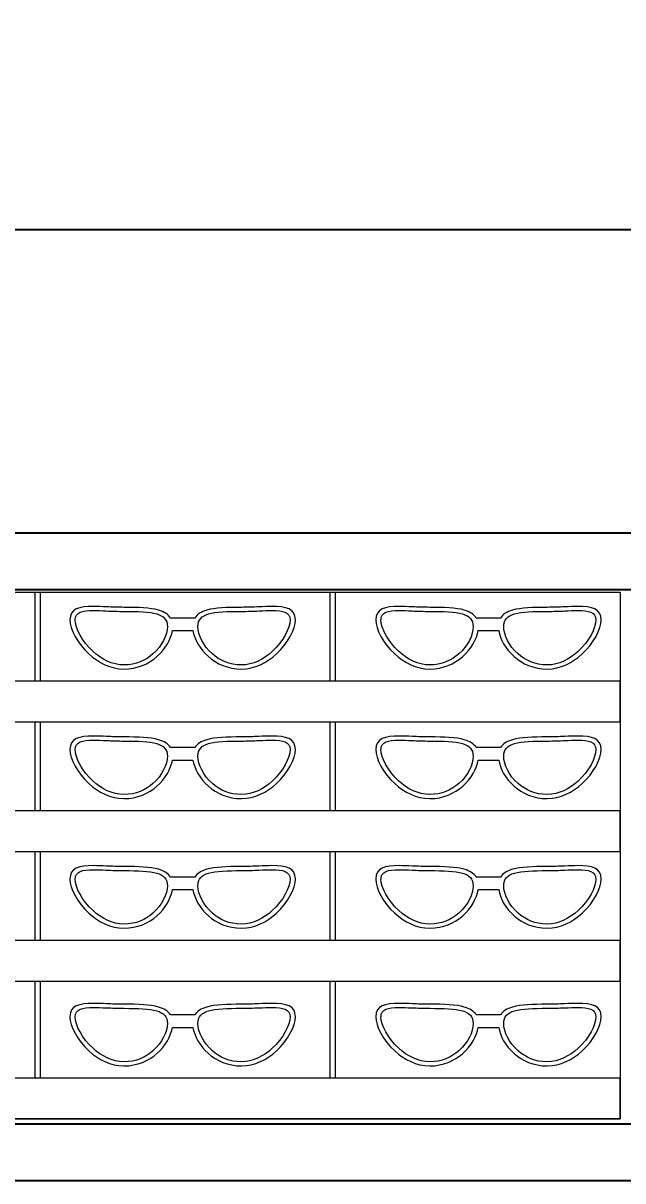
# Model space of a CAD drawing. Header units: millimetres. Extents: x 707 to 3286, y 624 to 1363.
# Drawn here: x 1077 to 1447, y 649 to 1363 of the extents above; entities that cross this region are included whole.
import ezdxf

# ---------------------------------------------------------------- set-up
doc = ezdxf.new("R2010")
doc.units = ezdxf.units.MM
doc.linetypes.add('DASHED', pattern=[0.75, 0.5, -0.25])
doc.layers.add('Layer 1', color=7, linetype='Continuous')
doc.layers.add('wood', color=49, linetype='Continuous')
doc.layers.add('Reference lines', color=252, linetype='Continuous', lineweight=0)
doc.styles.add('WOT-PLAN', font='segoeuil.ttf', dxfattribs={"height": 100})
doc.dimstyles.new('WOT - 100', dxfattribs={"dimtxt": 100, "dimasz": 50, "dimexe": 25, "dimexo": 25, "dimgap": 10, "dimtad": 0, "dimdec": 0, "dimzin": 0, "dimdsep": 46, "dimtxsty": 'WOT-PLAN', "dimblk": 'OBLIQUE', "dimcen": 0.09, "dimdle": 25, "dimclrd": 151, "dimclre": 151, "dimclrt": 7, "dimadec": 0, "dimazin": 0, "dimtfac": 1, "dimtdec": 0, "dimtofl": 0, "dimtmove": 0, "dimatfit": 3, "dimldrblk": 'OPEN30', "dimfxl": 100, "dimfxlon": 1, "dimtolj": 1, "dimtzin": 0, "dimlwd": -1, "dimlwe": 5, "dimarcsym": 0})

# ---------------------------------------------------------------- blocks, each defined once
blk = doc.blocks.new('A$C61F578BB')
at = {"layer": 'Layer 1', "color": 252, "lineweight": 5}
for points, knots in [([(435.85, 347.4), (435.85, 347.4), (450.79, 347.4), (450.79, 347.4), (450.79, 347.4), (452.2, 349.75), (454.72, 351.29), (458.2, 352.3), (458.2, 352.3), (463.35, 353.8), (470.63, 354.01), (479.55, 354.01), (479.55, 354.01), (479.55, 354.01), (479.55, 354.02), (479.55, 354.02), (479.55, 354.02), (483.32, 354.02), (486.93, 354.18), (490.26, 354.32), (490.26, 354.32), (493.22, 354.45), (495.98, 354.56), (498.44, 354.56), (498.44, 354.56), (507.19, 354.56), (512.88, 353.16), (512.88, 346.28), (512.88, 346.28), (512.88, 346.28), (512.87, 346.28), (512.87, 346.28), (512.87, 346.28), (512.87, 340.55), (508.31, 331.79), (501.13, 325.22), (501.13, 325.22), (495.35, 319.91), (487.82, 315.95), (479.55, 315.95), (479.55, 315.95), (471.21, 315.95), (464.28, 319.16), (459.19, 323.61), (459.19, 323.61), (453.82, 328.32), (450.47, 334.49), (449.68, 339.75), (449.68, 339.75), (449.68, 339.75), (436.97, 339.75), (436.97, 339.75), (436.97, 339.75), (436.18, 334.49), (432.85, 328.32), (427.48, 323.61), (427.48, 323.61), (422.39, 319.16), (415.46, 315.95), (407.12, 315.95), (407.12, 315.95), (398.84, 315.95), (391.31, 319.91), (385.53, 325.22), (385.53, 325.22), (378.36, 331.79), (373.79, 340.55), (373.79, 346.28), (373.79, 346.28), (373.79, 346.28), (373.79, 346.28), (373.79, 346.28), (373.79, 346.28), (373.79, 353.16), (379.47, 354.56), (388.23, 354.56), (388.23, 354.56), (390.69, 354.56), (393.45, 354.45), (396.4, 354.32), (396.4, 354.32), (399.73, 354.18), (403.34, 354.02), (407.12, 354.02), (407.12, 354.02), (416.03, 354.02), (423.3, 353.8), (428.46, 352.3), (428.46, 352.3), (431.94, 351.29), (434.45, 349.75), (435.85, 347.4)], [0, 0, 0, 0, 0.043478, 0.043478, 0.043478, 0.043478, 0.086957, 0.086957, 0.086957, 0.086957, 0.130435, 0.130435, 0.130435, 0.130435, 0.173913, 0.173913, 0.173913, 0.173913, 0.217391, 0.217391, 0.217391, 0.217391, 0.26087, 0.26087, 0.26087, 0.26087, 0.304348, 0.304348, 0.304348, 0.304348, 0.347826, 0.347826, 0.347826, 0.347826, 0.391304, 0.391304, 0.391304, 0.391304, 0.434783, 0.434783, 0.434783, 0.434783, 0.478261, 0.478261, 0.478261, 0.478261, 0.521739, 0.521739, 0.521739, 0.521739, 0.565217, 0.565217, 0.565217, 0.565217, 0.608696, 0.608696, 0.608696, 0.608696, 0.652174, 0.652174, 0.652174, 0.652174, 0.695652, 0.695652, 0.695652, 0.695652, 0.73913, 0.73913, 0.73913, 0.73913, 0.782609, 0.782609, 0.782609, 0.782609, 0.826087, 0.826087, 0.826087, 0.826087, 0.869565, 0.869565, 0.869565, 0.869565, 0.913043, 0.913043, 0.913043, 0.913043, 0.956522, 0.956522, 0.956522, 0.956522, 1, 1, 1, 1]), ([(427.31, 349.95), (422.65, 351.3), (415.69, 351.5), (407.12, 351.5), (407.12, 351.5), (403.31, 351.5), (399.62, 351.67), (396.22, 351.81), (396.22, 351.81), (393.35, 351.93), (390.66, 352.05), (388.23, 352.05), (388.23, 352.05), (381.45, 352.05), (377.06, 351.08), (377.06, 346.28), (377.06, 346.28), (377.06, 346.28), (377.05, 346.28), (377.05, 346.28), (377.05, 346.28), (377.05, 341.06), (381.33, 332.98), (388.04, 326.82), (388.04, 326.82), (393.26, 322.04), (399.93, 318.47), (407.12, 318.47), (407.12, 318.47), (414.41, 318.47), (420.51, 321.31), (425.02, 325.27), (425.02, 325.27), (430.7, 330.25), (433.9, 336.97), (433.9, 342.13), (433.9, 342.13), (433.9, 346.41), (431.54, 348.72), (427.31, 349.95)], [0, 0, 0, 0, 0.1, 0.1, 0.1, 0.1, 0.2, 0.2, 0.2, 0.2, 0.3, 0.3, 0.3, 0.3, 0.4, 0.4, 0.4, 0.4, 0.5, 0.5, 0.5, 0.5, 0.6, 0.6, 0.6, 0.6, 0.7, 0.7, 0.7, 0.7, 0.8, 0.8, 0.8, 0.8, 0.9, 0.9, 0.9, 0.9, 1, 1, 1, 1]), ([(479.55, 351.51), (470.98, 351.51), (464.02, 351.31), (459.35, 349.95), (459.35, 349.95), (455.12, 348.72), (452.76, 346.41), (452.76, 342.13), (452.76, 342.13), (452.76, 336.97), (455.96, 330.25), (461.65, 325.27), (461.65, 325.27), (466.16, 321.31), (472.26, 318.47), (479.55, 318.47), (479.55, 318.47), (486.73, 318.47), (493.4, 322.04), (498.62, 326.82), (498.62, 326.82), (505.33, 332.98), (509.61, 341.06), (509.61, 346.28), (509.61, 346.28), (509.61, 346.28), (509.6, 346.28), (509.6, 346.28), (509.6, 346.28), (509.6, 351.08), (505.21, 352.05), (498.44, 352.05), (498.44, 352.05), (496, 352.05), (493.31, 351.93), (490.44, 351.81), (490.44, 351.81), (487.04, 351.67), (483.35, 351.5), (479.55, 351.5), (479.55, 351.5), (479.55, 351.5), (479.55, 351.51), (479.55, 351.51)], [0, 0, 0, 0, 0.090909, 0.090909, 0.090909, 0.090909, 0.181818, 0.181818, 0.181818, 0.181818, 0.272727, 0.272727, 0.272727, 0.272727, 0.363636, 0.363636, 0.363636, 0.363636, 0.454545, 0.454545, 0.454545, 0.454545, 0.545455, 0.545455, 0.545455, 0.545455, 0.636364, 0.636364, 0.636364, 0.636364, 0.727273, 0.727273, 0.727273, 0.727273, 0.818182, 0.818182, 0.818182, 0.818182, 0.909091, 0.909091, 0.909091, 0.909091, 1, 1, 1, 1]), ([(624.48, 347.4), (624.48, 347.4), (639.42, 347.4), (639.42, 347.4), (639.42, 347.4), (640.83, 349.75), (643.35, 351.29), (646.83, 352.3), (646.83, 352.3), (651.98, 353.8), (659.26, 354.01), (668.18, 354.01), (668.18, 354.01), (668.18, 354.01), (668.18, 354.02), (668.18, 354.02), (668.18, 354.02), (671.95, 354.02), (675.56, 354.18), (678.89, 354.32), (678.89, 354.32), (681.84, 354.45), (684.61, 354.56), (687.06, 354.56), (687.06, 354.56), (695.82, 354.56), (701.51, 353.16), (701.51, 346.28), (701.51, 346.28), (701.51, 346.28), (701.5, 346.28), (701.5, 346.28), (701.5, 346.28), (701.5, 340.55), (696.94, 331.79), (689.76, 325.22), (689.76, 325.22), (683.98, 319.91), (676.45, 315.95), (668.18, 315.95), (668.18, 315.95), (659.84, 315.95), (652.9, 319.16), (647.82, 323.61), (647.82, 323.61), (642.44, 328.32), (639.1, 334.49), (638.31, 339.75), (638.31, 339.75), (638.31, 339.75), (625.6, 339.75), (625.6, 339.75), (625.6, 339.75), (624.8, 334.49), (621.48, 328.32), (616.1, 323.61), (616.1, 323.61), (611.02, 319.16), (604.09, 315.95), (595.75, 315.95), (595.75, 315.95), (587.47, 315.95), (579.94, 319.91), (574.16, 325.22), (574.16, 325.22), (566.99, 331.79), (562.42, 340.55), (562.42, 346.28), (562.42, 346.28), (562.42, 346.28), (562.42, 346.28), (562.42, 346.28), (562.42, 346.28), (562.42, 353.16), (568.1, 354.56), (576.86, 354.56), (576.86, 354.56), (579.31, 354.56), (582.08, 354.45), (585.03, 354.32), (585.03, 354.32), (588.36, 354.18), (591.97, 354.02), (595.75, 354.02), (595.75, 354.02), (604.66, 354.02), (611.93, 353.8), (617.09, 352.3), (617.09, 352.3), (620.57, 351.29), (623.07, 349.75), (624.48, 347.4)], [0, 0, 0, 0, 0.043478, 0.043478, 0.043478, 0.043478, 0.086957, 0.086957, 0.086957, 0.086957, 0.130435, 0.130435, 0.130435, 0.130435, 0.173913, 0.173913, 0.173913, 0.173913, 0.217391, 0.217391, 0.217391, 0.217391, 0.26087, 0.26087, 0.26087, 0.26087, 0.304348, 0.304348, 0.304348, 0.304348, 0.347826, 0.347826, 0.347826, 0.347826, 0.391304, 0.391304, 0.391304, 0.391304, 0.434783, 0.434783, 0.434783, 0.434783, 0.478261, 0.478261, 0.478261, 0.478261, 0.521739, 0.521739, 0.521739, 0.521739, 0.565217, 0.565217, 0.565217, 0.565217, 0.608696, 0.608696, 0.608696, 0.608696, 0.652174, 0.652174, 0.652174, 0.652174, 0.695652, 0.695652, 0.695652, 0.695652, 0.73913, 0.73913, 0.73913, 0.73913, 0.782609, 0.782609, 0.782609, 0.782609, 0.826087, 0.826087, 0.826087, 0.826087, 0.869565, 0.869565, 0.869565, 0.869565, 0.913043, 0.913043, 0.913043, 0.913043, 0.956522, 0.956522, 0.956522, 0.956522, 1, 1, 1, 1]), ([(615.94, 349.95), (611.28, 351.3), (604.32, 351.5), (595.75, 351.5), (595.75, 351.5), (591.94, 351.5), (588.25, 351.67), (584.85, 351.81), (584.85, 351.81), (581.98, 351.93), (579.29, 352.05), (576.86, 352.05), (576.86, 352.05), (570.08, 352.05), (565.69, 351.08), (565.69, 346.28), (565.69, 346.28), (565.69, 346.28), (565.68, 346.28), (565.68, 346.28), (565.68, 346.28), (565.68, 341.06), (569.96, 332.98), (576.67, 326.82), (576.67, 326.82), (581.89, 322.04), (588.56, 318.47), (595.75, 318.47), (595.75, 318.47), (603.04, 318.47), (609.13, 321.31), (613.65, 325.27), (613.65, 325.27), (619.33, 330.25), (622.53, 336.97), (622.53, 342.13), (622.53, 342.13), (622.53, 346.41), (620.17, 348.72), (615.94, 349.95)], [0, 0, 0, 0, 0.1, 0.1, 0.1, 0.1, 0.2, 0.2, 0.2, 0.2, 0.3, 0.3, 0.3, 0.3, 0.4, 0.4, 0.4, 0.4, 0.5, 0.5, 0.5, 0.5, 0.6, 0.6, 0.6, 0.6, 0.7, 0.7, 0.7, 0.7, 0.8, 0.8, 0.8, 0.8, 0.9, 0.9, 0.9, 0.9, 1, 1, 1, 1]), ([(668.18, 351.51), (659.61, 351.51), (652.65, 351.31), (647.98, 349.95), (647.98, 349.95), (643.75, 348.72), (641.39, 346.41), (641.39, 342.13), (641.39, 342.13), (641.39, 336.97), (644.59, 330.25), (650.27, 325.27), (650.27, 325.27), (654.79, 321.31), (660.89, 318.47), (668.18, 318.47), (668.18, 318.47), (675.36, 318.47), (682.03, 322.04), (687.25, 326.82), (687.25, 326.82), (693.96, 332.98), (698.24, 341.06), (698.24, 346.28), (698.24, 346.28), (698.24, 346.28), (698.23, 346.28), (698.23, 346.28), (698.23, 346.28), (698.23, 351.08), (693.84, 352.05), (687.06, 352.05), (687.06, 352.05), (684.63, 352.05), (681.94, 351.93), (679.07, 351.81), (679.07, 351.81), (675.67, 351.67), (671.98, 351.5), (668.18, 351.5), (668.18, 351.5), (668.18, 351.5), (668.18, 351.51), (668.18, 351.51)], [0, 0, 0, 0, 0.090909, 0.090909, 0.090909, 0.090909, 0.181818, 0.181818, 0.181818, 0.181818, 0.272727, 0.272727, 0.272727, 0.272727, 0.363636, 0.363636, 0.363636, 0.363636, 0.454545, 0.454545, 0.454545, 0.454545, 0.545455, 0.545455, 0.545455, 0.545455, 0.636364, 0.636364, 0.636364, 0.636364, 0.727273, 0.727273, 0.727273, 0.727273, 0.818182, 0.818182, 0.818182, 0.818182, 0.909091, 0.909091, 0.909091, 0.909091, 1, 1, 1, 1]), ([(435.85, 267.4), (435.85, 267.4), (450.79, 267.4), (450.79, 267.4), (450.79, 267.4), (452.2, 269.75), (454.72, 271.29), (458.2, 272.3), (458.2, 272.3), (463.35, 273.8), (470.63, 274.01), (479.55, 274.01), (479.55, 274.01), (479.55, 274.01), (479.55, 274.02), (479.55, 274.02), (479.55, 274.02), (483.32, 274.02), (486.93, 274.18), (490.26, 274.32), (490.26, 274.32), (493.22, 274.45), (495.98, 274.56), (498.44, 274.56), (498.44, 274.56), (507.19, 274.56), (512.88, 273.16), (512.88, 266.28), (512.88, 266.28), (512.88, 266.28), (512.87, 266.28), (512.87, 266.28), (512.87, 266.28), (512.87, 260.55), (508.31, 251.79), (501.13, 245.22), (501.13, 245.22), (495.35, 239.91), (487.82, 235.95), (479.55, 235.95), (479.55, 235.95), (471.21, 235.95), (464.28, 239.16), (459.19, 243.61), (459.19, 243.61), (453.82, 248.32), (450.47, 254.49), (449.68, 259.75), (449.68, 259.75), (449.68, 259.75), (436.97, 259.75), (436.97, 259.75), (436.97, 259.75), (436.18, 254.49), (432.85, 248.32), (427.48, 243.61), (427.48, 243.61), (422.39, 239.16), (415.46, 235.95), (407.12, 235.95), (407.12, 235.95), (398.84, 235.95), (391.31, 239.91), (385.53, 245.22), (385.53, 245.22), (378.36, 251.79), (373.79, 260.55), (373.79, 266.28), (373.79, 266.28), (373.79, 266.28), (373.79, 266.28), (373.79, 266.28), (373.79, 266.28), (373.79, 273.16), (379.47, 274.56), (388.23, 274.56), (388.23, 274.56), (390.69, 274.56), (393.45, 274.45), (396.4, 274.32), (396.4, 274.32), (399.73, 274.18), (403.34, 274.02), (407.12, 274.02), (407.12, 274.02), (416.03, 274.02), (423.3, 273.8), (428.46, 272.3), (428.46, 272.3), (431.94, 271.29), (434.45, 269.75), (435.85, 267.4)], [0, 0, 0, 0, 0.043478, 0.043478, 0.043478, 0.043478, 0.086957, 0.086957, 0.086957, 0.086957, 0.130435, 0.130435, 0.130435, 0.130435, 0.173913, 0.173913, 0.173913, 0.173913, 0.217391, 0.217391, 0.217391, 0.217391, 0.26087, 0.26087, 0.26087, 0.26087, 0.304348, 0.304348, 0.304348, 0.304348, 0.347826, 0.347826, 0.347826, 0.347826, 0.391304, 0.391304, 0.391304, 0.391304, 0.434783, 0.434783, 0.434783, 0.434783, 0.478261, 0.478261, 0.478261, 0.478261, 0.521739, 0.521739, 0.521739, 0.521739, 0.565217, 0.565217, 0.565217, 0.565217, 0.608696, 0.608696, 0.608696, 0.608696, 0.652174, 0.652174, 0.652174, 0.652174, 0.695652, 0.695652, 0.695652, 0.695652, 0.73913, 0.73913, 0.73913, 0.73913, 0.782609, 0.782609, 0.782609, 0.782609, 0.826087, 0.826087, 0.826087, 0.826087, 0.869565, 0.869565, 0.869565, 0.869565, 0.913043, 0.913043, 0.913043, 0.913043, 0.956522, 0.956522, 0.956522, 0.956522, 1, 1, 1, 1]), ([(427.31, 269.95), (422.65, 271.3), (415.69, 271.5), (407.12, 271.5), (407.12, 271.5), (403.31, 271.5), (399.62, 271.67), (396.22, 271.81), (396.22, 271.81), (393.35, 271.93), (390.66, 272.05), (388.23, 272.05), (388.23, 272.05), (381.45, 272.05), (377.06, 271.08), (377.06, 266.28), (377.06, 266.28), (377.06, 266.28), (377.05, 266.28), (377.05, 266.28), (377.05, 266.28), (377.05, 261.06), (381.33, 252.98), (388.04, 246.82), (388.04, 246.82), (393.26, 242.04), (399.93, 238.47), (407.12, 238.47), (407.12, 238.47), (414.41, 238.47), (420.51, 241.31), (425.02, 245.27), (425.02, 245.27), (430.7, 250.25), (433.9, 256.97), (433.9, 262.13), (433.9, 262.13), (433.9, 266.41), (431.54, 268.72), (427.31, 269.95)], [0, 0, 0, 0, 0.1, 0.1, 0.1, 0.1, 0.2, 0.2, 0.2, 0.2, 0.3, 0.3, 0.3, 0.3, 0.4, 0.4, 0.4, 0.4, 0.5, 0.5, 0.5, 0.5, 0.6, 0.6, 0.6, 0.6, 0.7, 0.7, 0.7, 0.7, 0.8, 0.8, 0.8, 0.8, 0.9, 0.9, 0.9, 0.9, 1, 1, 1, 1]), ([(479.55, 271.51), (470.98, 271.51), (464.02, 271.31), (459.35, 269.95), (459.35, 269.95), (455.12, 268.72), (452.76, 266.41), (452.76, 262.13), (452.76, 262.13), (452.76, 256.97), (455.96, 250.25), (461.65, 245.27), (461.65, 245.27), (466.16, 241.31), (472.26, 238.47), (479.55, 238.47), (479.55, 238.47), (486.73, 238.47), (493.4, 242.04), (498.62, 246.82), (498.62, 246.82), (505.33, 252.98), (509.61, 261.06), (509.61, 266.28), (509.61, 266.28), (509.61, 266.28), (509.6, 266.28), (509.6, 266.28), (509.6, 266.28), (509.6, 271.08), (505.21, 272.05), (498.44, 272.05), (498.44, 272.05), (496, 272.05), (493.31, 271.93), (490.44, 271.81), (490.44, 271.81), (487.04, 271.67), (483.35, 271.5), (479.55, 271.5), (479.55, 271.5), (479.55, 271.5), (479.55, 271.51), (479.55, 271.51)], [0, 0, 0, 0, 0.090909, 0.090909, 0.090909, 0.090909, 0.181818, 0.181818, 0.181818, 0.181818, 0.272727, 0.272727, 0.272727, 0.272727, 0.363636, 0.363636, 0.363636, 0.363636, 0.454545, 0.454545, 0.454545, 0.454545, 0.545455, 0.545455, 0.545455, 0.545455, 0.636364, 0.636364, 0.636364, 0.636364, 0.727273, 0.727273, 0.727273, 0.727273, 0.818182, 0.818182, 0.818182, 0.818182, 0.909091, 0.909091, 0.909091, 0.909091, 1, 1, 1, 1]), ([(624.48, 267.4), (624.48, 267.4), (639.42, 267.4), (639.42, 267.4), (639.42, 267.4), (640.83, 269.75), (643.35, 271.29), (646.83, 272.3), (646.83, 272.3), (651.98, 273.8), (659.26, 274.01), (668.18, 274.01), (668.18, 274.01), (668.18, 274.01), (668.18, 274.02), (668.18, 274.02), (668.18, 274.02), (671.95, 274.02), (675.56, 274.18), (678.89, 274.32), (678.89, 274.32), (681.84, 274.45), (684.61, 274.56), (687.06, 274.56), (687.06, 274.56), (695.82, 274.56), (701.51, 273.16), (701.51, 266.28), (701.51, 266.28), (701.51, 266.28), (701.5, 266.28), (701.5, 266.28), (701.5, 266.28), (701.5, 260.55), (696.94, 251.79), (689.76, 245.22), (689.76, 245.22), (683.98, 239.91), (676.45, 235.95), (668.18, 235.95), (668.18, 235.95), (659.84, 235.95), (652.9, 239.16), (647.82, 243.61), (647.82, 243.61), (642.44, 248.32), (639.1, 254.49), (638.31, 259.75), (638.31, 259.75), (638.31, 259.75), (625.6, 259.75), (625.6, 259.75), (625.6, 259.75), (624.8, 254.49), (621.48, 248.32), (616.1, 243.61), (616.1, 243.61), (611.02, 239.16), (604.09, 235.95), (595.75, 235.95), (595.75, 235.95), (587.47, 235.95), (579.94, 239.91), (574.16, 245.22), (574.16, 245.22), (566.99, 251.79), (562.42, 260.55), (562.42, 266.28), (562.42, 266.28), (562.42, 266.28), (562.42, 266.28), (562.42, 266.28), (562.42, 266.28), (562.42, 273.16), (568.1, 274.56), (576.86, 274.56), (576.86, 274.56), (579.31, 274.56), (582.08, 274.45), (585.03, 274.32), (585.03, 274.32), (588.36, 274.18), (591.97, 274.02), (595.75, 274.02), (595.75, 274.02), (604.66, 274.02), (611.93, 273.8), (617.09, 272.3), (617.09, 272.3), (620.57, 271.29), (623.07, 269.75), (624.48, 267.4)], [0, 0, 0, 0, 0.043478, 0.043478, 0.043478, 0.043478, 0.086957, 0.086957, 0.086957, 0.086957, 0.130435, 0.130435, 0.130435, 0.130435, 0.173913, 0.173913, 0.173913, 0.173913, 0.217391, 0.217391, 0.217391, 0.217391, 0.26087, 0.26087, 0.26087, 0.26087, 0.304348, 0.304348, 0.304348, 0.304348, 0.347826, 0.347826, 0.347826, 0.347826, 0.391304, 0.391304, 0.391304, 0.391304, 0.434783, 0.434783, 0.434783, 0.434783, 0.478261, 0.478261, 0.478261, 0.478261, 0.521739, 0.521739, 0.521739, 0.521739, 0.565217, 0.565217, 0.565217, 0.565217, 0.608696, 0.608696, 0.608696, 0.608696, 0.652174, 0.652174, 0.652174, 0.652174, 0.695652, 0.695652, 0.695652, 0.695652, 0.73913, 0.73913, 0.73913, 0.73913, 0.782609, 0.782609, 0.782609, 0.782609, 0.826087, 0.826087, 0.826087, 0.826087, 0.869565, 0.869565, 0.869565, 0.869565, 0.913043, 0.913043, 0.913043, 0.913043, 0.956522, 0.956522, 0.956522, 0.956522, 1, 1, 1, 1]), ([(615.94, 269.95), (611.28, 271.3), (604.32, 271.5), (595.75, 271.5), (595.75, 271.5), (591.94, 271.5), (588.25, 271.67), (584.85, 271.81), (584.85, 271.81), (581.98, 271.93), (579.29, 272.05), (576.86, 272.05), (576.86, 272.05), (570.08, 272.05), (565.69, 271.08), (565.69, 266.28), (565.69, 266.28), (565.69, 266.28), (565.68, 266.28), (565.68, 266.28), (565.68, 266.28), (565.68, 261.06), (569.96, 252.98), (576.67, 246.82), (576.67, 246.82), (581.89, 242.04), (588.56, 238.47), (595.75, 238.47), (595.75, 238.47), (603.04, 238.47), (609.13, 241.31), (613.65, 245.27), (613.65, 245.27), (619.33, 250.25), (622.53, 256.97), (622.53, 262.13), (622.53, 262.13), (622.53, 266.41), (620.17, 268.72), (615.94, 269.95)], [0, 0, 0, 0, 0.1, 0.1, 0.1, 0.1, 0.2, 0.2, 0.2, 0.2, 0.3, 0.3, 0.3, 0.3, 0.4, 0.4, 0.4, 0.4, 0.5, 0.5, 0.5, 0.5, 0.6, 0.6, 0.6, 0.6, 0.7, 0.7, 0.7, 0.7, 0.8, 0.8, 0.8, 0.8, 0.9, 0.9, 0.9, 0.9, 1, 1, 1, 1]), ([(668.18, 271.51), (659.61, 271.51), (652.65, 271.31), (647.98, 269.95), (647.98, 269.95), (643.75, 268.72), (641.39, 266.41), (641.39, 262.13), (641.39, 262.13), (641.39, 256.97), (644.59, 250.25), (650.27, 245.27), (650.27, 245.27), (654.79, 241.31), (660.89, 238.47), (668.18, 238.47), (668.18, 238.47), (675.36, 238.47), (682.03, 242.04), (687.25, 246.82), (687.25, 246.82), (693.96, 252.98), (698.24, 261.06), (698.24, 266.28), (698.24, 266.28), (698.24, 266.28), (698.23, 266.28), (698.23, 266.28), (698.23, 266.28), (698.23, 271.08), (693.84, 272.05), (687.06, 272.05), (687.06, 272.05), (684.63, 272.05), (681.94, 271.93), (679.07, 271.81), (679.07, 271.81), (675.67, 271.67), (671.98, 271.5), (668.18, 271.5), (668.18, 271.5), (668.18, 271.5), (668.18, 271.51), (668.18, 271.51)], [0, 0, 0, 0, 0.090909, 0.090909, 0.090909, 0.090909, 0.181818, 0.181818, 0.181818, 0.181818, 0.272727, 0.272727, 0.272727, 0.272727, 0.363636, 0.363636, 0.363636, 0.363636, 0.454545, 0.454545, 0.454545, 0.454545, 0.545455, 0.545455, 0.545455, 0.545455, 0.636364, 0.636364, 0.636364, 0.636364, 0.727273, 0.727273, 0.727273, 0.727273, 0.818182, 0.818182, 0.818182, 0.818182, 0.909091, 0.909091, 0.909091, 0.909091, 1, 1, 1, 1]), ([(435.85, 187.4), (435.85, 187.4), (450.79, 187.4), (450.79, 187.4), (450.79, 187.4), (452.2, 189.75), (454.72, 191.29), (458.2, 192.3), (458.2, 192.3), (463.35, 193.8), (470.63, 194.01), (479.55, 194.01), (479.55, 194.01), (479.55, 194.01), (479.55, 194.02), (479.55, 194.02), (479.55, 194.02), (483.32, 194.02), (486.93, 194.18), (490.26, 194.32), (490.26, 194.32), (493.22, 194.45), (495.98, 194.56), (498.44, 194.56), (498.44, 194.56), (507.19, 194.56), (512.88, 193.16), (512.88, 186.28), (512.88, 186.28), (512.88, 186.28), (512.87, 186.28), (512.87, 186.28), (512.87, 186.28), (512.87, 180.55), (508.31, 171.79), (501.13, 165.22), (501.13, 165.22), (495.35, 159.91), (487.82, 155.95), (479.55, 155.95), (479.55, 155.95), (471.21, 155.95), (464.28, 159.16), (459.19, 163.61), (459.19, 163.61), (453.82, 168.32), (450.47, 174.49), (449.68, 179.75), (449.68, 179.75), (449.68, 179.75), (436.97, 179.75), (436.97, 179.75), (436.97, 179.75), (436.18, 174.49), (432.85, 168.32), (427.48, 163.61), (427.48, 163.61), (422.39, 159.16), (415.46, 155.95), (407.12, 155.95), (407.12, 155.95), (398.84, 155.95), (391.31, 159.91), (385.53, 165.22), (385.53, 165.22), (378.36, 171.79), (373.79, 180.55), (373.79, 186.28), (373.79, 186.28), (373.79, 186.28), (373.79, 186.28), (373.79, 186.28), (373.79, 186.28), (373.79, 193.16), (379.47, 194.56), (388.23, 194.56), (388.23, 194.56), (390.69, 194.56), (393.45, 194.45), (396.4, 194.32), (396.4, 194.32), (399.73, 194.18), (403.34, 194.02), (407.12, 194.02), (407.12, 194.02), (416.03, 194.02), (423.3, 193.8), (428.46, 192.3), (428.46, 192.3), (431.94, 191.29), (434.45, 189.75), (435.85, 187.4)], [0, 0, 0, 0, 0.043478, 0.043478, 0.043478, 0.043478, 0.086957, 0.086957, 0.086957, 0.086957, 0.130435, 0.130435, 0.130435, 0.130435, 0.173913, 0.173913, 0.173913, 0.173913, 0.217391, 0.217391, 0.217391, 0.217391, 0.26087, 0.26087, 0.26087, 0.26087, 0.304348, 0.304348, 0.304348, 0.304348, 0.347826, 0.347826, 0.347826, 0.347826, 0.391304, 0.391304, 0.391304, 0.391304, 0.434783, 0.434783, 0.434783, 0.434783, 0.478261, 0.478261, 0.478261, 0.478261, 0.521739, 0.521739, 0.521739, 0.521739, 0.565217, 0.565217, 0.565217, 0.565217, 0.608696, 0.608696, 0.608696, 0.608696, 0.652174, 0.652174, 0.652174, 0.652174, 0.695652, 0.695652, 0.695652, 0.695652, 0.73913, 0.73913, 0.73913, 0.73913, 0.782609, 0.782609, 0.782609, 0.782609, 0.826087, 0.826087, 0.826087, 0.826087, 0.869565, 0.869565, 0.869565, 0.869565, 0.913043, 0.913043, 0.913043, 0.913043, 0.956522, 0.956522, 0.956522, 0.956522, 1, 1, 1, 1]), ([(624.48, 187.4), (624.48, 187.4), (639.42, 187.4), (639.42, 187.4), (639.42, 187.4), (640.83, 189.75), (643.35, 191.29), (646.83, 192.3), (646.83, 192.3), (651.98, 193.8), (659.26, 194.01), (668.18, 194.01), (668.18, 194.01), (668.18, 194.01), (668.18, 194.02), (668.18, 194.02), (668.18, 194.02), (671.95, 194.02), (675.56, 194.18), (678.89, 194.32), (678.89, 194.32), (681.84, 194.45), (684.61, 194.56), (687.06, 194.56), (687.06, 194.56), (695.82, 194.56), (701.51, 193.16), (701.51, 186.28), (701.51, 186.28), (701.51, 186.28), (701.5, 186.28), (701.5, 186.28), (701.5, 186.28), (701.5, 180.55), (696.94, 171.79), (689.76, 165.22), (689.76, 165.22), (683.98, 159.91), (676.45, 155.95), (668.18, 155.95), (668.18, 155.95), (659.84, 155.95), (652.9, 159.16), (647.82, 163.61), (647.82, 163.61), (642.44, 168.32), (639.1, 174.49), (638.31, 179.75), (638.31, 179.75), (638.31, 179.75), (625.6, 179.75), (625.6, 179.75), (625.6, 179.75), (624.8, 174.49), (621.48, 168.32), (616.1, 163.61), (616.1, 163.61), (611.02, 159.16), (604.09, 155.95), (595.75, 155.95), (595.75, 155.95), (587.47, 155.95), (579.94, 159.91), (574.16, 165.22), (574.16, 165.22), (566.99, 171.79), (562.42, 180.55), (562.42, 186.28), (562.42, 186.28), (562.42, 186.28), (562.42, 186.28), (562.42, 186.28), (562.42, 186.28), (562.42, 193.16), (568.1, 194.56), (576.86, 194.56), (576.86, 194.56), (579.31, 194.56), (582.08, 194.45), (585.03, 194.32), (585.03, 194.32), (588.36, 194.18), (591.97, 194.02), (595.75, 194.02), (595.75, 194.02), (604.66, 194.02), (611.93, 193.8), (617.09, 192.3), (617.09, 192.3), (620.57, 191.29), (623.07, 189.75), (624.48, 187.4)], [0, 0, 0, 0, 0.043478, 0.043478, 0.043478, 0.043478, 0.086957, 0.086957, 0.086957, 0.086957, 0.130435, 0.130435, 0.130435, 0.130435, 0.173913, 0.173913, 0.173913, 0.173913, 0.217391, 0.217391, 0.217391, 0.217391, 0.26087, 0.26087, 0.26087, 0.26087, 0.304348, 0.304348, 0.304348, 0.304348, 0.347826, 0.347826, 0.347826, 0.347826, 0.391304, 0.391304, 0.391304, 0.391304, 0.434783, 0.434783, 0.434783, 0.434783, 0.478261, 0.478261, 0.478261, 0.478261, 0.521739, 0.521739, 0.521739, 0.521739, 0.565217, 0.565217, 0.565217, 0.565217, 0.608696, 0.608696, 0.608696, 0.608696, 0.652174, 0.652174, 0.652174, 0.652174, 0.695652, 0.695652, 0.695652, 0.695652, 0.73913, 0.73913, 0.73913, 0.73913, 0.782609, 0.782609, 0.782609, 0.782609, 0.826087, 0.826087, 0.826087, 0.826087, 0.869565, 0.869565, 0.869565, 0.869565, 0.913043, 0.913043, 0.913043, 0.913043, 0.956522, 0.956522, 0.956522, 0.956522, 1, 1, 1, 1]), ([(427.31, 189.95), (422.65, 191.3), (415.69, 191.5), (407.12, 191.5), (407.12, 191.5), (403.31, 191.5), (399.62, 191.67), (396.22, 191.81), (396.22, 191.81), (393.35, 191.93), (390.66, 192.05), (388.23, 192.05), (388.23, 192.05), (381.45, 192.05), (377.06, 191.08), (377.06, 186.28), (377.06, 186.28), (377.06, 186.28), (377.05, 186.28), (377.05, 186.28), (377.05, 186.28), (377.05, 181.06), (381.33, 172.98), (388.04, 166.82), (388.04, 166.82), (393.26, 162.04), (399.93, 158.47), (407.12, 158.47), (407.12, 158.47), (414.41, 158.47), (420.51, 161.31), (425.02, 165.27), (425.02, 165.27), (430.7, 170.25), (433.9, 176.97), (433.9, 182.13), (433.9, 182.13), (433.9, 186.41), (431.54, 188.72), (427.31, 189.95)], [0, 0, 0, 0, 0.1, 0.1, 0.1, 0.1, 0.2, 0.2, 0.2, 0.2, 0.3, 0.3, 0.3, 0.3, 0.4, 0.4, 0.4, 0.4, 0.5, 0.5, 0.5, 0.5, 0.6, 0.6, 0.6, 0.6, 0.7, 0.7, 0.7, 0.7, 0.8, 0.8, 0.8, 0.8, 0.9, 0.9, 0.9, 0.9, 1, 1, 1, 1]), ([(479.55, 191.51), (470.98, 191.51), (464.02, 191.31), (459.35, 189.95), (459.35, 189.95), (455.12, 188.72), (452.76, 186.41), (452.76, 182.13), (452.76, 182.13), (452.76, 176.97), (455.96, 170.25), (461.65, 165.27), (461.65, 165.27), (466.16, 161.31), (472.26, 158.47), (479.55, 158.47), (479.55, 158.47), (486.73, 158.47), (493.4, 162.04), (498.62, 166.82), (498.62, 166.82), (505.33, 172.98), (509.61, 181.06), (509.61, 186.28), (509.61, 186.28), (509.61, 186.28), (509.6, 186.28), (509.6, 186.28), (509.6, 186.28), (509.6, 191.08), (505.21, 192.05), (498.44, 192.05), (498.44, 192.05), (496, 192.05), (493.31, 191.93), (490.44, 191.81), (490.44, 191.81), (487.04, 191.67), (483.35, 191.5), (479.55, 191.5), (479.55, 191.5), (479.55, 191.5), (479.55, 191.51), (479.55, 191.51)], [0, 0, 0, 0, 0.090909, 0.090909, 0.090909, 0.090909, 0.181818, 0.181818, 0.181818, 0.181818, 0.272727, 0.272727, 0.272727, 0.272727, 0.363636, 0.363636, 0.363636, 0.363636, 0.454545, 0.454545, 0.454545, 0.454545, 0.545455, 0.545455, 0.545455, 0.545455, 0.636364, 0.636364, 0.636364, 0.636364, 0.727273, 0.727273, 0.727273, 0.727273, 0.818182, 0.818182, 0.818182, 0.818182, 0.909091, 0.909091, 0.909091, 0.909091, 1, 1, 1, 1]), ([(615.94, 189.95), (611.28, 191.3), (604.32, 191.5), (595.75, 191.5), (595.75, 191.5), (591.94, 191.5), (588.25, 191.67), (584.85, 191.81), (584.85, 191.81), (581.98, 191.93), (579.29, 192.05), (576.86, 192.05), (576.86, 192.05), (570.08, 192.05), (565.69, 191.08), (565.69, 186.28), (565.69, 186.28), (565.69, 186.28), (565.68, 186.28), (565.68, 186.28), (565.68, 186.28), (565.68, 181.06), (569.96, 172.98), (576.67, 166.82), (576.67, 166.82), (581.89, 162.04), (588.56, 158.47), (595.75, 158.47), (595.75, 158.47), (603.04, 158.47), (609.13, 161.31), (613.65, 165.27), (613.65, 165.27), (619.33, 170.25), (622.53, 176.97), (622.53, 182.13), (622.53, 182.13), (622.53, 186.41), (620.17, 188.72), (615.94, 189.95)], [0, 0, 0, 0, 0.1, 0.1, 0.1, 0.1, 0.2, 0.2, 0.2, 0.2, 0.3, 0.3, 0.3, 0.3, 0.4, 0.4, 0.4, 0.4, 0.5, 0.5, 0.5, 0.5, 0.6, 0.6, 0.6, 0.6, 0.7, 0.7, 0.7, 0.7, 0.8, 0.8, 0.8, 0.8, 0.9, 0.9, 0.9, 0.9, 1, 1, 1, 1]), ([(668.18, 191.51), (659.61, 191.51), (652.65, 191.31), (647.98, 189.95), (647.98, 189.95), (643.75, 188.72), (641.39, 186.41), (641.39, 182.13), (641.39, 182.13), (641.39, 176.97), (644.59, 170.25), (650.27, 165.27), (650.27, 165.27), (654.79, 161.31), (660.89, 158.47), (668.18, 158.47), (668.18, 158.47), (675.36, 158.47), (682.03, 162.04), (687.25, 166.82), (687.25, 166.82), (693.96, 172.98), (698.24, 181.06), (698.24, 186.28), (698.24, 186.28), (698.24, 186.28), (698.23, 186.28), (698.23, 186.28), (698.23, 186.28), (698.23, 191.08), (693.84, 192.05), (687.06, 192.05), (687.06, 192.05), (684.63, 192.05), (681.94, 191.93), (679.07, 191.81), (679.07, 191.81), (675.67, 191.67), (671.98, 191.5), (668.18, 191.5), (668.18, 191.5), (668.18, 191.5), (668.18, 191.51), (668.18, 191.51)], [0, 0, 0, 0, 0.090909, 0.090909, 0.090909, 0.090909, 0.181818, 0.181818, 0.181818, 0.181818, 0.272727, 0.272727, 0.272727, 0.272727, 0.363636, 0.363636, 0.363636, 0.363636, 0.454545, 0.454545, 0.454545, 0.454545, 0.545455, 0.545455, 0.545455, 0.545455, 0.636364, 0.636364, 0.636364, 0.636364, 0.727273, 0.727273, 0.727273, 0.727273, 0.818182, 0.818182, 0.818182, 0.818182, 0.909091, 0.909091, 0.909091, 0.909091, 1, 1, 1, 1]), ([(435.85, 102.4, -111), (435.85, 102.4, -111), (450.79, 102.4, -111), (450.79, 102.4, -111), (450.79, 102.4, -111), (452.2, 104.75, -111), (454.72, 106.29, -111), (458.2, 107.3, -111), (458.2, 107.3, -111), (463.35, 108.8, -111), (470.63, 109.01, -111), (479.55, 109.01, -111), (479.55, 109.01, -111), (479.55, 109.01, -111), (479.55, 109.02, -111), (479.55, 109.02, -111), (479.55, 109.02, -111), (483.32, 109.02, -111), (486.93, 109.18, -111), (490.26, 109.32, -111), (490.26, 109.32, -111), (493.22, 109.45, -111), (495.98, 109.56, -111), (498.44, 109.56, -111), (498.44, 109.56, -111), (507.19, 109.56, -111), (512.88, 108.16, -111), (512.88, 101.28, -111), (512.88, 101.28, -111), (512.88, 101.28, -111), (512.87, 101.28, -111), (512.87, 101.28, -111), (512.87, 101.28, -111), (512.87, 95.55, -111), (508.31, 86.79, -111), (501.13, 80.22, -111), (501.13, 80.22, -111), (495.35, 74.91, -111), (487.82, 70.95, -111), (479.55, 70.95, -111), (479.55, 70.95, -111), (471.21, 70.95, -111), (464.28, 74.16, -111), (459.19, 78.61, -111), (459.19, 78.61, -111), (453.82, 83.32, -111), (450.47, 89.49, -111), (449.68, 94.75, -111), (449.68, 94.75, -111), (449.68, 94.75, -111), (436.97, 94.75, -111), (436.97, 94.75, -111), (436.97, 94.75, -111), (436.18, 89.49, -111), (432.85, 83.32, -111), (427.48, 78.61, -111), (427.48, 78.61, -111), (422.39, 74.16, -111), (415.46, 70.95, -111), (407.12, 70.95, -111), (407.12, 70.95, -111), (398.84, 70.95, -111), (391.31, 74.91, -111), (385.53, 80.22, -111), (385.53, 80.22, -111), (378.36, 86.79, -111), (373.79, 95.55, -111), (373.79, 101.28, -111), (373.79, 101.28, -111), (373.79, 101.28, -111), (373.79, 101.28, -111), (373.79, 101.28, -111), (373.79, 101.28, -111), (373.79, 108.16, -111), (379.47, 109.56, -111), (388.23, 109.56, -111), (388.23, 109.56, -111), (390.69, 109.56, -111), (393.45, 109.45, -111), (396.4, 109.32, -111), (396.4, 109.32, -111), (399.73, 109.18, -111), (403.34, 109.02, -111), (407.12, 109.02, -111), (407.12, 109.02, -111), (416.03, 109.02, -111), (423.3, 108.8, -111), (428.46, 107.3, -111), (428.46, 107.3, -111), (431.94, 106.29, -111), (434.45, 104.75, -111), (435.85, 102.4, -111)], [0, 0, 0, 0, 0.043478, 0.043478, 0.043478, 0.043478, 0.086957, 0.086957, 0.086957, 0.086957, 0.130435, 0.130435, 0.130435, 0.130435, 0.173913, 0.173913, 0.173913, 0.173913, 0.217391, 0.217391, 0.217391, 0.217391, 0.26087, 0.26087, 0.26087, 0.26087, 0.304348, 0.304348, 0.304348, 0.304348, 0.347826, 0.347826, 0.347826, 0.347826, 0.391304, 0.391304, 0.391304, 0.391304, 0.434783, 0.434783, 0.434783, 0.434783, 0.478261, 0.478261, 0.478261, 0.478261, 0.521739, 0.521739, 0.521739, 0.521739, 0.565217, 0.565217, 0.565217, 0.565217, 0.608696, 0.608696, 0.608696, 0.608696, 0.652174, 0.652174, 0.652174, 0.652174, 0.695652, 0.695652, 0.695652, 0.695652, 0.73913, 0.73913, 0.73913, 0.73913, 0.782609, 0.782609, 0.782609, 0.782609, 0.826087, 0.826087, 0.826087, 0.826087, 0.869565, 0.869565, 0.869565, 0.869565, 0.913043, 0.913043, 0.913043, 0.913043, 0.956522, 0.956522, 0.956522, 0.956522, 1, 1, 1, 1]), ([(624.48, 102.4, -111), (624.48, 102.4, -111), (639.42, 102.4, -111), (639.42, 102.4, -111), (639.42, 102.4, -111), (640.83, 104.75, -111), (643.35, 106.29, -111), (646.83, 107.3, -111), (646.83, 107.3, -111), (651.98, 108.8, -111), (659.26, 109.01, -111), (668.18, 109.01, -111), (668.18, 109.01, -111), (668.18, 109.01, -111), (668.18, 109.02, -111), (668.18, 109.02, -111), (668.18, 109.02, -111), (671.95, 109.02, -111), (675.56, 109.18, -111), (678.89, 109.32, -111), (678.89, 109.32, -111), (681.84, 109.45, -111), (684.61, 109.56, -111), (687.06, 109.56, -111), (687.06, 109.56, -111), (695.82, 109.56, -111), (701.51, 108.16, -111), (701.51, 101.28, -111), (701.51, 101.28, -111), (701.51, 101.28, -111), (701.5, 101.28, -111), (701.5, 101.28, -111), (701.5, 101.28, -111), (701.5, 95.55, -111), (696.94, 86.79, -111), (689.76, 80.22, -111), (689.76, 80.22, -111), (683.98, 74.91, -111), (676.45, 70.95, -111), (668.18, 70.95, -111), (668.18, 70.95, -111), (659.84, 70.95, -111), (652.9, 74.16, -111), (647.82, 78.61, -111), (647.82, 78.61, -111), (642.44, 83.32, -111), (639.1, 89.49, -111), (638.31, 94.75, -111), (638.31, 94.75, -111), (638.31, 94.75, -111), (625.6, 94.75, -111), (625.6, 94.75, -111), (625.6, 94.75, -111), (624.8, 89.49, -111), (621.48, 83.32, -111), (616.1, 78.61, -111), (616.1, 78.61, -111), (611.02, 74.16, -111), (604.09, 70.95, -111), (595.75, 70.95, -111), (595.75, 70.95, -111), (587.47, 70.95, -111), (579.94, 74.91, -111), (574.16, 80.22, -111), (574.16, 80.22, -111), (566.99, 86.79, -111), (562.42, 95.55, -111), (562.42, 101.28, -111), (562.42, 101.28, -111), (562.42, 101.28, -111), (562.42, 101.28, -111), (562.42, 101.28, -111), (562.42, 101.28, -111), (562.42, 108.16, -111), (568.1, 109.56, -111), (576.86, 109.56, -111), (576.86, 109.56, -111), (579.31, 109.56, -111), (582.08, 109.45, -111), (585.03, 109.32, -111), (585.03, 109.32, -111), (588.36, 109.18, -111), (591.97, 109.02, -111), (595.75, 109.02, -111), (595.75, 109.02, -111), (604.66, 109.02, -111), (611.93, 108.8, -111), (617.09, 107.3, -111), (617.09, 107.3, -111), (620.57, 106.29, -111), (623.07, 104.75, -111), (624.48, 102.4, -111)], [0, 0, 0, 0, 0.043478, 0.043478, 0.043478, 0.043478, 0.086957, 0.086957, 0.086957, 0.086957, 0.130435, 0.130435, 0.130435, 0.130435, 0.173913, 0.173913, 0.173913, 0.173913, 0.217391, 0.217391, 0.217391, 0.217391, 0.26087, 0.26087, 0.26087, 0.26087, 0.304348, 0.304348, 0.304348, 0.304348, 0.347826, 0.347826, 0.347826, 0.347826, 0.391304, 0.391304, 0.391304, 0.391304, 0.434783, 0.434783, 0.434783, 0.434783, 0.478261, 0.478261, 0.478261, 0.478261, 0.521739, 0.521739, 0.521739, 0.521739, 0.565217, 0.565217, 0.565217, 0.565217, 0.608696, 0.608696, 0.608696, 0.608696, 0.652174, 0.652174, 0.652174, 0.652174, 0.695652, 0.695652, 0.695652, 0.695652, 0.73913, 0.73913, 0.73913, 0.73913, 0.782609, 0.782609, 0.782609, 0.782609, 0.826087, 0.826087, 0.826087, 0.826087, 0.869565, 0.869565, 0.869565, 0.869565, 0.913043, 0.913043, 0.913043, 0.913043, 0.956522, 0.956522, 0.956522, 0.956522, 1, 1, 1, 1]), ([(427.31, 104.95, -111), (422.65, 106.3, -111), (415.69, 106.5, -111), (407.12, 106.5, -111), (407.12, 106.5, -111), (403.31, 106.5, -111), (399.62, 106.67, -111), (396.22, 106.81, -111), (396.22, 106.81, -111), (393.35, 106.93, -111), (390.66, 107.05, -111), (388.23, 107.05, -111), (388.23, 107.05, -111), (381.45, 107.05, -111), (377.06, 106.08, -111), (377.06, 101.28, -111), (377.06, 101.28, -111), (377.06, 101.28, -111), (377.05, 101.28, -111), (377.05, 101.28, -111), (377.05, 101.28, -111), (377.05, 96.06, -111), (381.33, 87.98, -111), (388.04, 81.82, -111), (388.04, 81.82, -111), (393.26, 77.04, -111), (399.93, 73.47, -111), (407.12, 73.47, -111), (407.12, 73.47, -111), (414.41, 73.47, -111), (420.51, 76.31, -111), (425.02, 80.27, -111), (425.02, 80.27, -111), (430.7, 85.25, -111), (433.9, 91.97, -111), (433.9, 97.13, -111), (433.9, 97.13, -111), (433.9, 101.41, -111), (431.54, 103.72, -111), (427.31, 104.95, -111)], [0, 0, 0, 0, 0.1, 0.1, 0.1, 0.1, 0.2, 0.2, 0.2, 0.2, 0.3, 0.3, 0.3, 0.3, 0.4, 0.4, 0.4, 0.4, 0.5, 0.5, 0.5, 0.5, 0.6, 0.6, 0.6, 0.6, 0.7, 0.7, 0.7, 0.7, 0.8, 0.8, 0.8, 0.8, 0.9, 0.9, 0.9, 0.9, 1, 1, 1, 1]), ([(479.55, 106.51, -111), (470.98, 106.51, -111), (464.02, 106.31, -111), (459.35, 104.95, -111), (459.35, 104.95, -111), (455.12, 103.72, -111), (452.76, 101.41, -111), (452.76, 97.13, -111), (452.76, 97.13, -111), (452.76, 91.97, -111), (455.96, 85.25, -111), (461.65, 80.27, -111), (461.65, 80.27, -111), (466.16, 76.31, -111), (472.26, 73.47, -111), (479.55, 73.47, -111), (479.55, 73.47, -111), (486.73, 73.47, -111), (493.4, 77.04, -111), (498.62, 81.82, -111), (498.62, 81.82, -111), (505.33, 87.98, -111), (509.61, 96.06, -111), (509.61, 101.28, -111), (509.61, 101.28, -111), (509.61, 101.28, -111), (509.6, 101.28, -111), (509.6, 101.28, -111), (509.6, 101.28, -111), (509.6, 106.08, -111), (505.21, 107.05, -111), (498.44, 107.05, -111), (498.44, 107.05, -111), (496, 107.05, -111), (493.31, 106.93, -111), (490.44, 106.81, -111), (490.44, 106.81, -111), (487.04, 106.67, -111), (483.35, 106.5, -111), (479.55, 106.5, -111), (479.55, 106.5, -111), (479.55, 106.5, -111), (479.55, 106.51, -111), (479.55, 106.51, -111)], [0, 0, 0, 0, 0.090909, 0.090909, 0.090909, 0.090909, 0.181818, 0.181818, 0.181818, 0.181818, 0.272727, 0.272727, 0.272727, 0.272727, 0.363636, 0.363636, 0.363636, 0.363636, 0.454545, 0.454545, 0.454545, 0.454545, 0.545455, 0.545455, 0.545455, 0.545455, 0.636364, 0.636364, 0.636364, 0.636364, 0.727273, 0.727273, 0.727273, 0.727273, 0.818182, 0.818182, 0.818182, 0.818182, 0.909091, 0.909091, 0.909091, 0.909091, 1, 1, 1, 1]), ([(615.94, 104.95, -111), (611.28, 106.3, -111), (604.32, 106.5, -111), (595.75, 106.5, -111), (595.75, 106.5, -111), (591.94, 106.5, -111), (588.25, 106.67, -111), (584.85, 106.81, -111), (584.85, 106.81, -111), (581.98, 106.93, -111), (579.29, 107.05, -111), (576.86, 107.05, -111), (576.86, 107.05, -111), (570.08, 107.05, -111), (565.69, 106.08, -111), (565.69, 101.28, -111), (565.69, 101.28, -111), (565.69, 101.28, -111), (565.68, 101.28, -111), (565.68, 101.28, -111), (565.68, 101.28, -111), (565.68, 96.06, -111), (569.96, 87.98, -111), (576.67, 81.82, -111), (576.67, 81.82, -111), (581.89, 77.04, -111), (588.56, 73.47, -111), (595.75, 73.47, -111), (595.75, 73.47, -111), (603.04, 73.47, -111), (609.13, 76.31, -111), (613.65, 80.27, -111), (613.65, 80.27, -111), (619.33, 85.25, -111), (622.53, 91.97, -111), (622.53, 97.13, -111), (622.53, 97.13, -111), (622.53, 101.41, -111), (620.17, 103.72, -111), (615.94, 104.95, -111)], [0, 0, 0, 0, 0.1, 0.1, 0.1, 0.1, 0.2, 0.2, 0.2, 0.2, 0.3, 0.3, 0.3, 0.3, 0.4, 0.4, 0.4, 0.4, 0.5, 0.5, 0.5, 0.5, 0.6, 0.6, 0.6, 0.6, 0.7, 0.7, 0.7, 0.7, 0.8, 0.8, 0.8, 0.8, 0.9, 0.9, 0.9, 0.9, 1, 1, 1, 1]), ([(668.18, 106.51, -111), (659.61, 106.51, -111), (652.65, 106.31, -111), (647.98, 104.95, -111), (647.98, 104.95, -111), (643.75, 103.72, -111), (641.39, 101.41, -111), (641.39, 97.13, -111), (641.39, 97.13, -111), (641.39, 91.97, -111), (644.59, 85.25, -111), (650.27, 80.27, -111), (650.27, 80.27, -111), (654.79, 76.31, -111), (660.89, 73.47, -111), (668.18, 73.47, -111), (668.18, 73.47, -111), (675.36, 73.47, -111), (682.03, 77.04, -111), (687.25, 81.82, -111), (687.25, 81.82, -111), (693.96, 87.98, -111), (698.24, 96.06, -111), (698.24, 101.28, -111), (698.24, 101.28, -111), (698.24, 101.28, -111), (698.23, 101.28, -111), (698.23, 101.28, -111), (698.23, 101.28, -111), (698.23, 106.08, -111), (693.84, 107.05, -111), (687.06, 107.05, -111), (687.06, 107.05, -111), (684.63, 107.05, -111), (681.94, 106.93, -111), (679.07, 106.81, -111), (679.07, 106.81, -111), (675.67, 106.67, -111), (671.98, 106.5, -111), (668.18, 106.5, -111), (668.18, 106.5, -111), (668.18, 106.5, -111), (668.18, 106.51, -111), (668.18, 106.51, -111)], [0, 0, 0, 0, 0.090909, 0.090909, 0.090909, 0.090909, 0.181818, 0.181818, 0.181818, 0.181818, 0.272727, 0.272727, 0.272727, 0.272727, 0.363636, 0.363636, 0.363636, 0.363636, 0.454545, 0.454545, 0.454545, 0.454545, 0.545455, 0.545455, 0.545455, 0.545455, 0.636364, 0.636364, 0.636364, 0.636364, 0.727273, 0.727273, 0.727273, 0.727273, 0.818182, 0.818182, 0.818182, 0.818182, 0.909091, 0.909091, 0.909091, 0.909091, 1, 1, 1, 1])]:
    blk.add_open_spline(points, degree=3, knots=knots, dxfattribs=at)
at = {"layer": 'Reference lines', "color": 3, "ltscale": 13, "elevation": -111}
blk.add_lwpolyline([(713.24, 363.35), (713.24, 38.35), (179.97, 38.35), (179.97, 363.35)], close=True, dxfattribs=at)
at = {"layer": 'Reference lines', "color": 251, "ltscale": 13}
for points, elevation in [([(355.34, 363.35), (355.34, 308.35), (352.34, 308.35), (352.34, 363.35), (355.34, 363.35)], 111), ([(537.43, 363.35), (537.43, 308.35), (534.43, 308.35), (534.43, 363.35), (537.43, 363.35)], 74), ([(355.34, 283.35), (355.34, 228.35), (352.34, 228.35), (352.34, 283.35), (355.34, 283.35)], 37), ([(355.34, 203.35), (355.34, 148.35), (352.34, 148.35), (352.34, 203.35), (355.34, 203.35)], 37), ([(355.34, 123.35), (355.34, 63.35), (352.34, 63.35), (352.34, 123.35), (355.34, 123.35)], 37)]:
    blk.add_lwpolyline(points, dxfattribs=dict(at, elevation=elevation))
for points in [[(713.24, 308.35), (179.97, 308.35), (179.97, 283.35), (713.24, 283.35)], [(713.24, 228.35), (179.97, 228.35), (179.97, 203.35), (713.24, 203.35)], [(713.24, 148.35), (179.97, 148.35), (179.97, 123.35), (713.24, 123.35)]]:
    blk.add_lwpolyline(points, close=True, dxfattribs=at)
for points in [[(537.43, 283.35), (537.43, 228.35), (534.43, 228.35), (534.43, 283.35), (537.43, 283.35)], [(537.43, 203.35), (537.43, 148.35), (534.43, 148.35), (534.43, 203.35), (537.43, 203.35)], [(537.43, 123.35), (537.43, 63.35), (534.43, 63.35), (534.43, 123.35), (537.43, 123.35)]]:
    blk.add_lwpolyline(points, dxfattribs=at)
at = {"layer": 'Reference lines', "color": 251, "ltscale": 13, "elevation": -111}
blk.add_lwpolyline([(713.24, 63.35), (179.97, 63.35), (179.97, 38.35), (713.24, 38.35)], close=True, dxfattribs=at)
at = {"layer": 'wood'}
for points in [[(0, 400), (2223, 400), (2223, 0), (0, 0)], [(19, 365), (2223, 365), (2223, 35), (19, 35)]]:
    blk.add_lwpolyline(points, close=True, dxfattribs=at)
blk = doc.blocks.new('_Oblique')
at = {"color": 0, "linetype": 'ByBlock', "lineweight": -2}
blk.add_line((-0.5, -0.5), (0.5, 0.5), dxfattribs=at)
blk = doc.blocks.new('*D8')
at = {"color": 151, "lineweight": 5, "ltscale": 30, "transparency": 16777216}
for p, q in [((732.18, 1136.05), (732.18, 1261.05)), ((2955.18, 1136.05), (2955.18, 1261.05))]:
    blk.add_line(p, q, dxfattribs=at)
at = {"color": 151, "ltscale": 30, "transparency": 16777216}
for p, q in [((707.18, 1236.05), (1666.81, 1236.05)), ((2980.18, 1236.05), (2020.56, 1236.05))]:
    blk.add_line(p, q, dxfattribs=at)
at = {"layer": 'Defpoints', "color": 0, "linetype": 'DASHED', "ltscale": 30, "transparency": 16777216}
for p in [(2955.18, 1236.05), (732.18, 1003.14), (2955.18, 648.74)]:
    blk.add_point(p, dxfattribs=at)
at = {"color": 151, "linetype": 'DASHED', "ltscale": 30, "transparency": 16777216, "xscale": 50, "yscale": 50, "zscale": 50, "rotation": 180}
blk.add_blockref('_Oblique', (732.18, 1236.05), dxfattribs=at)
at = {"color": 151, "linetype": 'DASHED', "ltscale": 30, "transparency": 16777216, "xscale": 50, "yscale": 50, "zscale": 50}
blk.add_blockref('_Oblique', (2955.18, 1236.05), dxfattribs=at)
at = {"color": 7, "linetype": 'DASHED', "lineweight": -2, "ltscale": 30, "transparency": 16777216, "char_height": 100, "attachment_point": 5, "style": 'WOT-PLAN'}
for s, insert in [('\\A1;2223', (1843.68, 1297.75)), ('\\A1;[7\'-4"]', (1843.68, 1164.68))]:
    blk.add_mtext(s, dxfattribs=dict(at, insert=insert))
blk = doc.blocks.new('_Open30')
at = {"color": 0, "linetype": 'ByBlock', "lineweight": -2}
for p, q in [((-1, 0.268), (0, 0)), ((0, 0), (-1, -0.268)), ((0, 0), (-1, 0))]:
    blk.add_line(p, q, dxfattribs=at)

msp = doc.modelspace()

# ---------------------------------------------------------------- block references
at = {"layer": 'Reference lines', "ltscale": 13}
msp.add_blockref('A$C61F578BB', (732.18, 648.74), dxfattribs=at)

# ---------------------------------------------------------------- next in the draw order: dimensions: what is measured, and where the dimension line sits
at = {"linetype": 'DASHED', "lineweight": -2, "ltscale": 30}
dim = msp.add_linear_dim(base=(2955.18, 1236.05), p1=(732.18, 1003.14), p2=(2955.18, 648.74), dimstyle='WOT - 100', override={"dimpost": '\\X', "dimblk1": 'Oblique', "dimblk2": 'Oblique', "dimtmove": 1, "dimatfit": 2}, dxfattribs=at)
dim.commit()
dim.dimension.update_dxf_attribs({"geometry": '*D8', "text_midpoint": (1843.68, 1236.05)})

doc.saveas('drawing.dxf')
